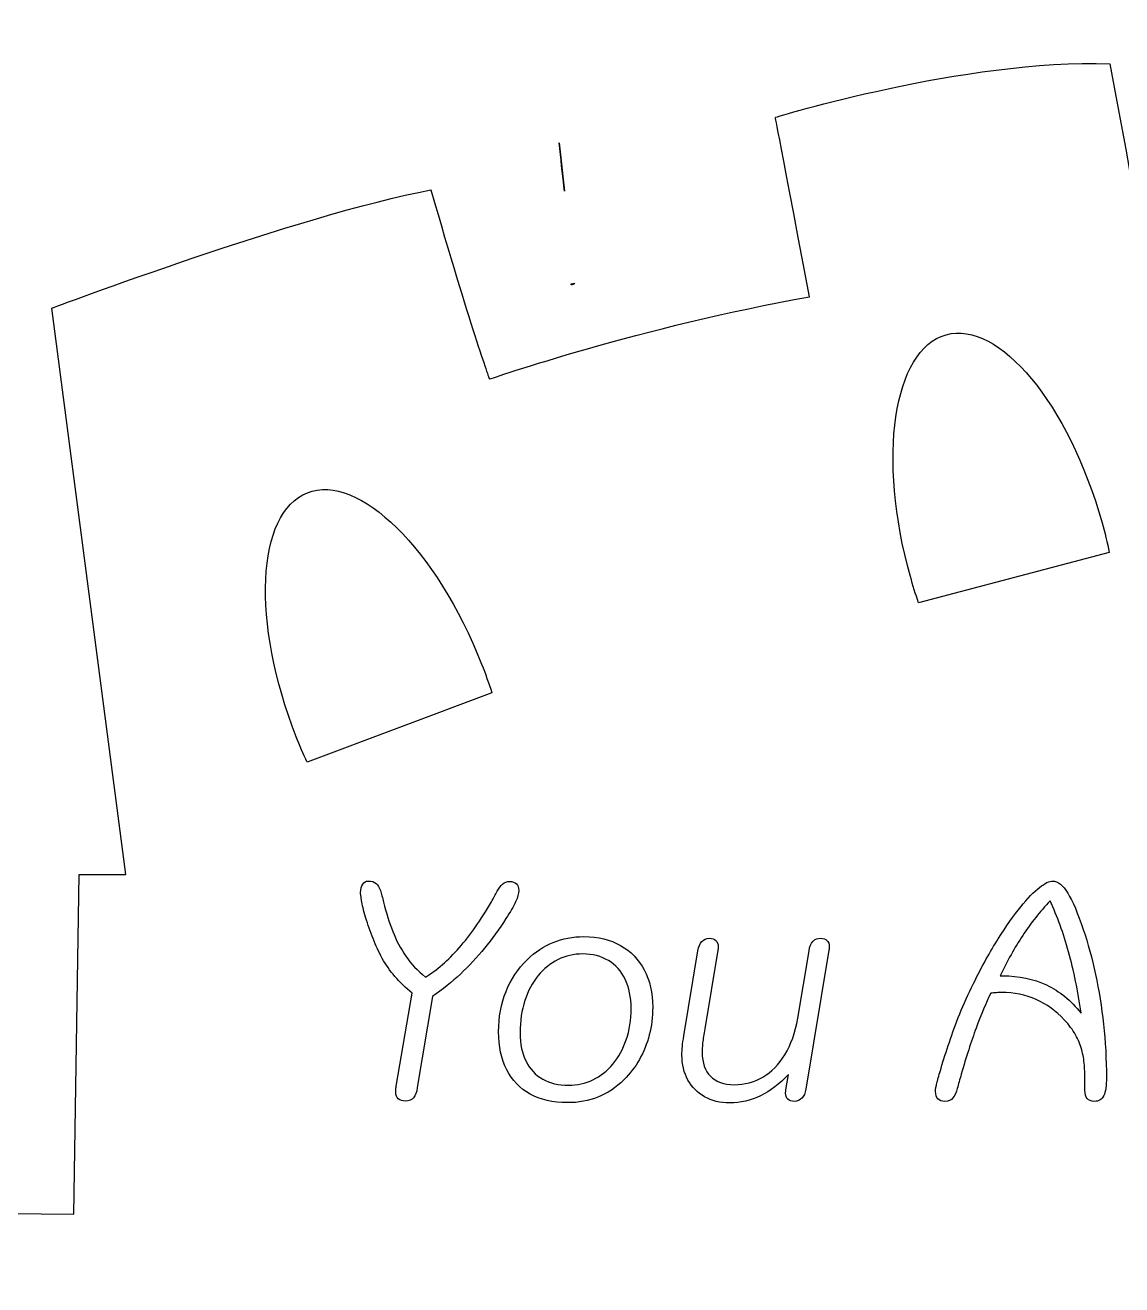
# Model space of a CAD drawing. Header units: millimetres. Extents: x -101 to 196, y -76 to 155.
# Drawn here: x 79.19 to 100.56, y 129.98 to 154.53 of the extents above; entities that cross this region are included whole.
import ezdxf

# ---------------------------------------------------------------- set-up
doc = ezdxf.new("R2010")
doc.units = ezdxf.units.MM
doc.header["$MEASUREMENT"] = 0
doc.layers.add('Capa 1', color=7, linetype='Continuous')

msp = doc.modelspace()

# ---------------------------------------------------------------- linework, layer by layer
at = {"layer": 'Capa 1', "color": 7}
msp.add_open_spline([(81.1485, 137.9786), (81.1485, 137.9786), (80.2355, 137.9786), (80.2355, 137.9786), (80.2355, 137.9786), (80.2355, 137.9786), (80.1349, 131.3575), (80.1349, 131.3575), (80.1349, 131.3575), (80.1349, 131.3575), (69.8957, 131.4652), (69.8957, 131.4652), (69.8957, 131.4652), (69.8957, 131.4652), (70.0032, 137.6636), (70.0032, 137.6636), (70.0032, 137.6636), (70.0032, 137.6636), (60.0788, 138.0784), (60.0788, 138.0784), (60.0788, 138.0784), (60.0788, 138.0784), (60.0788, 131.3575), (60.0788, 131.3575), (60.0788, 131.3575), (60.0788, 131.3575), (50.6702, 131.3575), (50.6702, 131.3575), (50.6702, 131.3575), (50.6702, 131.3575), (50.4628, 137.8708), (50.4628, 137.8708), (50.4628, 137.8708), (50.4628, 137.8708), (40.8469, 137.8708), (40.8469, 137.8708), (40.8469, 137.8708), (40.8469, 137.8708), (41.1552, 131.4652), (41.1552, 131.4652), (41.1552, 131.4652), (41.1552, 131.4652), (32.0617, 131.4652), (32.0617, 131.4652), (32.0617, 131.4652), (32.0617, 131.4652), (31.0231, 137.7698), (31.0231, 137.7698), (31.0231, 137.7698), (31.0231, 137.7698), (22.2983, 137.8708), (22.2983, 137.8708), (22.2983, 137.8708), (22.2983, 137.8708), (25.5685, 102.342), (25.5685, 102.342), (25.5685, 102.342), (25.5685, 102.342), (111.2145, 101.96), (111.2145, 101.96), (111.2145, 101.96), (111.2145, 101.96), (111.2133, 102.0352), (111.2133, 102.0352), (111.2133, 102.0352), (111.2133, 102.0352), (192.3729, 101.679), (192.3729, 101.679), (192.3729, 101.679), (192.3729, 101.679), (195.583, 137.67), (195.583, 137.67), (195.583, 137.67), (195.583, 137.67), (184.4111, 137.7698), (184.4111, 137.7698), (184.4111, 137.7698), (184.4111, 137.7698), (183.8962, 131.4317), (183.8962, 131.4317), (183.8962, 131.4317), (183.8962, 131.4317), (177.4892, 131.5317), (177.4892, 131.5317), (177.4892, 131.5317), (177.4892, 131.5317), (177.2821, 137.67), (177.2821, 137.67), (177.2821, 137.67), (177.2821, 137.67), (168.3897, 137.7698), (168.3897, 137.7698), (168.3897, 137.7698), (168.3897, 137.7698), (168.1817, 131.4317), (168.1817, 131.4317), (168.1817, 131.4317), (168.1817, 131.4317), (159.2898, 131.5317), (159.2898, 131.5317), (159.2898, 131.5317), (159.2898, 131.5317), (159.2898, 137.8708), (159.2898, 137.8708), (159.2898, 137.8708), (159.2898, 137.8708), (149.7804, 137.8708), (149.7804, 137.8708), (149.7804, 137.8708), (149.7804, 137.8708), (149.7804, 131.5317), (149.7804, 131.5317), (149.7804, 131.5317), (149.7804, 131.5317), (139.6492, 131.3305), (139.6492, 131.3305), (139.6492, 131.3305), (139.6492, 131.3305), (139.341, 137.7698), (139.341, 137.7698), (139.341, 137.7698), (139.341, 137.7698), (138.0712, 137.7573), (138.0712, 137.7573), (138.0712, 137.7573), (138.5328, 142.1253), (138.9549, 146.0923), (139.2751, 149.0454), (139.2751, 149.0454), (137.8607, 149.9912), (133.5118, 151.2237), (133.5118, 151.2237), (133.5118, 151.2237), (133.5119, 151.2239), (133.5118, 151.2237), (132.38, 147.7261), (132.38, 147.7261), (130.6776, 148.2888), (127.7425, 149.0454), (127.7425, 149.0454), (127.7425, 149.0454), (127.7426, 149.0454), (127.7425, 149.0454), (128.5942, 152.4499), (128.5942, 152.4499), (125.3837, 153.5821), (121.5977, 153.6756), (121.5977, 153.6756), (121.5977, 153.6756), (121.5977, 153.6758), (121.5977, 153.6756), (120.747, 150.0851), (120.747, 150.0851), (119.1454, 150.467), (114.7966, 150.7478), (114.7966, 150.7478), (114.7966, 150.7478), (114.7967, 150.748), (114.7966, 150.7478), (115.0781, 154.1523), (115.0781, 154.1523), (111.4858, 154.5274), (107.3249, 154.3402), (107.3249, 154.3402), (107.3249, 154.3402), (107.3249, 154.3403), (107.3249, 154.3402), (107.5122, 150.9358), (107.5122, 150.9358), (104.115, 151.0359), (100.9924, 150.1786), (100.9924, 150.1786), (100.9924, 150.1786), (100.9925, 150.1787), (100.9924, 150.1786), (100.3285, 153.777), (100.3285, 153.777), (97.4943, 153.871), (93.8089, 152.7317), (93.8089, 152.7317), (93.8089, 152.7317), (93.8089, 152.7318), (93.8089, 152.7317), (94.4725, 149.2333), (94.4725, 149.2333), (91.2554, 148.671), (88.2336, 147.6322), (88.2336, 147.6322), (88.2336, 147.6322), (88.2336, 147.6323), (87.852, 148.6708), (87.0944, 151.3172), (87.0944, 151.3172), (84.541, 150.8421), (79.7029, 149.0119), (79.7029, 149.0119), (79.7029, 149.0119), (79.7029, 149.0119), (81.1485, 137.9786), (81.1485, 137.9786)], degree=3, knots=[0, 0, 0, 0, 0.0196078, 0.0196078, 0.0196078, 0.0196078, 0.0392157, 0.0392157, 0.0392157, 0.0392157, 0.0588235, 0.0588235, 0.0588235, 0.0588235, 0.0784314, 0.0784314, 0.0784314, 0.0784314, 0.0980392, 0.0980392, 0.0980392, 0.0980392, 0.1176471, 0.1176471, 0.1176471, 0.1176471, 0.1372549, 0.1372549, 0.1372549, 0.1372549, 0.1568627, 0.1568627, 0.1568627, 0.1568627, 0.1764706, 0.1764706, 0.1764706, 0.1764706, 0.1960784, 0.1960784, 0.1960784, 0.1960784, 0.2156863, 0.2156863, 0.2156863, 0.2156863, 0.2352941, 0.2352941, 0.2352941, 0.2352941, 0.254902, 0.254902, 0.254902, 0.254902, 0.2745098, 0.2745098, 0.2745098, 0.2745098, 0.2941176, 0.2941176, 0.2941176, 0.2941176, 0.3137255, 0.3137255, 0.3137255, 0.3137255, 0.3333333, 0.3333333, 0.3333333, 0.3333333, 0.3529412, 0.3529412, 0.3529412, 0.3529412, 0.372549, 0.372549, 0.372549, 0.372549, 0.3921569, 0.3921569, 0.3921569, 0.3921569, 0.4117647, 0.4117647, 0.4117647, 0.4117647, 0.4313725, 0.4313725, 0.4313725, 0.4313725, 0.4509804, 0.4509804, 0.4509804, 0.4509804, 0.4705882, 0.4705882, 0.4705882, 0.4705882, 0.4901961, 0.4901961, 0.4901961, 0.4901961, 0.5098039, 0.5098039, 0.5098039, 0.5098039, 0.5294118, 0.5294118, 0.5294118, 0.5294118, 0.5490196, 0.5490196, 0.5490196, 0.5490196, 0.5686275, 0.5686275, 0.5686275, 0.5686275, 0.5882353, 0.5882353, 0.5882353, 0.5882353, 0.6078431, 0.6078431, 0.6078431, 0.6078431, 0.627451, 0.627451, 0.627451, 0.627451, 0.6470588, 0.6470588, 0.6470588, 0.6470588, 0.6666667, 0.6666667, 0.6666667, 0.6666667, 0.6862745, 0.6862745, 0.6862745, 0.6862745, 0.7058824, 0.7058824, 0.7058824, 0.7058824, 0.7254902, 0.7254902, 0.7254902, 0.7254902, 0.745098, 0.745098, 0.745098, 0.745098, 0.7647059, 0.7647059, 0.7647059, 0.7647059, 0.7843137, 0.7843137, 0.7843137, 0.7843137, 0.8039216, 0.8039216, 0.8039216, 0.8039216, 0.8235294, 0.8235294, 0.8235294, 0.8235294, 0.8431373, 0.8431373, 0.8431373, 0.8431373, 0.8627451, 0.8627451, 0.8627451, 0.8627451, 0.8823529, 0.8823529, 0.8823529, 0.8823529, 0.9019608, 0.9019608, 0.9019608, 0.9019608, 0.9215686, 0.9215686, 0.9215686, 0.9215686, 0.9411765, 0.9411765, 0.9411765, 0.9411765, 0.9607843, 0.9607843, 0.9607843, 0.9607843, 1, 1, 1, 1], dxfattribs=at)
at = {"layer": 'Capa 1', "lineweight": 9}
msp.add_open_spline([(81.1485, 137.9786), (81.1485, 137.9786), (80.2355, 137.9786), (80.2355, 137.9786), (80.2355, 137.9786), (80.2355, 137.9786), (80.1349, 131.3575), (80.1349, 131.3575), (80.1349, 131.3575), (80.1349, 131.3575), (69.8957, 131.4652), (69.8957, 131.4652), (69.8957, 131.4652), (69.8957, 131.4652), (70.0032, 137.6636), (70.0032, 137.6636), (70.0032, 137.6636), (70.0032, 137.6636), (60.0788, 138.0784), (60.0788, 138.0784), (60.0788, 138.0784), (60.0788, 138.0784), (60.0788, 131.3575), (60.0788, 131.3575), (60.0788, 131.3575), (60.0788, 131.3575), (50.6702, 131.3575), (50.6702, 131.3575), (50.6702, 131.3575), (50.6702, 131.3575), (50.4628, 137.8708), (50.4628, 137.8708), (50.4628, 137.8708), (50.4628, 137.8708), (40.8469, 137.8708), (40.8469, 137.8708), (40.8469, 137.8708), (40.8469, 137.8708), (41.1552, 131.4652), (41.1552, 131.4652), (41.1552, 131.4652), (41.1552, 131.4652), (32.0617, 131.4652), (32.0617, 131.4652), (32.0617, 131.4652), (32.0617, 131.4652), (31.0231, 137.7698), (31.0231, 137.7698), (31.0231, 137.7698), (31.0231, 137.7698), (22.2983, 137.8708), (22.2983, 137.8708), (22.2983, 137.8708), (22.2983, 137.8708), (25.5685, 102.342), (25.5685, 102.342), (25.5685, 102.342), (25.5685, 102.342), (111.2145, 101.96), (111.2145, 101.96), (111.2145, 101.96), (111.2145, 101.96), (111.2133, 102.0352), (111.2133, 102.0352), (111.2133, 102.0352), (111.2133, 102.0352), (192.3729, 101.679), (192.3729, 101.679), (192.3729, 101.679), (192.3729, 101.679), (195.583, 137.67), (195.583, 137.67), (195.583, 137.67), (195.583, 137.67), (184.4111, 137.7698), (184.4111, 137.7698), (184.4111, 137.7698), (184.4111, 137.7698), (183.8962, 131.4317), (183.8962, 131.4317), (183.8962, 131.4317), (183.8962, 131.4317), (177.4892, 131.5317), (177.4892, 131.5317), (177.4892, 131.5317), (177.4892, 131.5317), (177.2821, 137.67), (177.2821, 137.67), (177.2821, 137.67), (177.2821, 137.67), (168.3897, 137.7698), (168.3897, 137.7698), (168.3897, 137.7698), (168.3897, 137.7698), (168.1817, 131.4317), (168.1817, 131.4317), (168.1817, 131.4317), (168.1817, 131.4317), (159.2898, 131.5317), (159.2898, 131.5317), (159.2898, 131.5317), (159.2898, 131.5317), (159.2898, 137.8708), (159.2898, 137.8708), (159.2898, 137.8708), (159.2898, 137.8708), (149.7804, 137.8708), (149.7804, 137.8708), (149.7804, 137.8708), (149.7804, 137.8708), (149.7804, 131.5317), (149.7804, 131.5317), (149.7804, 131.5317), (149.7804, 131.5317), (139.6492, 131.3305), (139.6492, 131.3305), (139.6492, 131.3305), (139.6492, 131.3305), (139.341, 137.7698), (139.341, 137.7698), (139.341, 137.7698), (139.341, 137.7698), (138.0712, 137.7573), (138.0712, 137.7573), (138.0712, 137.7573), (138.5328, 142.1253), (138.9549, 146.0923), (139.2751, 149.0454), (139.2751, 149.0454), (137.8607, 149.9912), (133.5118, 151.2237), (133.5118, 151.2237), (133.5118, 151.2237), (133.5118, 151.2237), (133.5118, 151.2237), (132.38, 147.7261), (132.38, 147.7261), (130.6776, 148.2888), (127.7425, 149.0454), (127.7425, 149.0454), (127.7425, 149.0454), (127.7425, 149.0454), (127.7425, 149.0454), (128.5942, 152.4499), (128.5942, 152.4499), (125.3837, 153.5821), (121.5977, 153.6756), (121.5977, 153.6756), (121.5977, 153.6756), (121.5977, 153.6756), (121.5977, 153.6756), (120.747, 150.0851), (120.747, 150.0851), (119.1454, 150.467), (114.7966, 150.7478), (114.7966, 150.7478), (114.7966, 150.7478), (114.7966, 150.7478), (114.7966, 150.7478), (115.0781, 154.1523), (115.0781, 154.1523), (111.4858, 154.5274), (107.3249, 154.3402), (107.3249, 154.3402), (107.3249, 154.3402), (107.3249, 154.3402), (107.3249, 154.3402), (107.5122, 150.9358), (107.5122, 150.9358), (104.115, 151.0359), (100.9924, 150.1786), (100.9924, 150.1786), (100.9924, 150.1786), (100.9924, 150.1786), (100.9924, 150.1786), (100.3285, 153.777), (100.3285, 153.777), (97.4943, 153.871), (93.8089, 152.7317), (93.8089, 152.7317), (93.8089, 152.7317), (93.8089, 152.7317), (93.8089, 152.7317), (94.4725, 149.2333), (94.4725, 149.2333), (91.2554, 148.671), (88.2336, 147.6322), (88.2336, 147.6322), (88.2336, 147.6322), (88.2336, 147.6322), (87.852, 148.6708), (87.0944, 151.3172), (87.0944, 151.3172), (84.541, 150.8421), (79.7029, 149.0119), (79.7029, 149.0119), (79.7029, 149.0119), (79.7029, 149.0119), (81.1485, 137.9786), (81.1485, 137.9786)], degree=3, knots=[0, 0, 0, 0, 0.0196078, 0.0196078, 0.0196078, 0.0196078, 0.0392157, 0.0392157, 0.0392157, 0.0392157, 0.0588235, 0.0588235, 0.0588235, 0.0588235, 0.0784314, 0.0784314, 0.0784314, 0.0784314, 0.0980392, 0.0980392, 0.0980392, 0.0980392, 0.1176471, 0.1176471, 0.1176471, 0.1176471, 0.1372549, 0.1372549, 0.1372549, 0.1372549, 0.1568627, 0.1568627, 0.1568627, 0.1568627, 0.1764706, 0.1764706, 0.1764706, 0.1764706, 0.1960784, 0.1960784, 0.1960784, 0.1960784, 0.2156863, 0.2156863, 0.2156863, 0.2156863, 0.2352941, 0.2352941, 0.2352941, 0.2352941, 0.254902, 0.254902, 0.254902, 0.254902, 0.2745098, 0.2745098, 0.2745098, 0.2745098, 0.2941176, 0.2941176, 0.2941176, 0.2941176, 0.3137255, 0.3137255, 0.3137255, 0.3137255, 0.3333333, 0.3333333, 0.3333333, 0.3333333, 0.3529412, 0.3529412, 0.3529412, 0.3529412, 0.372549, 0.372549, 0.372549, 0.372549, 0.3921569, 0.3921569, 0.3921569, 0.3921569, 0.4117647, 0.4117647, 0.4117647, 0.4117647, 0.4313725, 0.4313725, 0.4313725, 0.4313725, 0.4509804, 0.4509804, 0.4509804, 0.4509804, 0.4705882, 0.4705882, 0.4705882, 0.4705882, 0.4901961, 0.4901961, 0.4901961, 0.4901961, 0.5098039, 0.5098039, 0.5098039, 0.5098039, 0.5294118, 0.5294118, 0.5294118, 0.5294118, 0.5490196, 0.5490196, 0.5490196, 0.5490196, 0.5686275, 0.5686275, 0.5686275, 0.5686275, 0.5882353, 0.5882353, 0.5882353, 0.5882353, 0.6078431, 0.6078431, 0.6078431, 0.6078431, 0.627451, 0.627451, 0.627451, 0.627451, 0.6470588, 0.6470588, 0.6470588, 0.6470588, 0.6666667, 0.6666667, 0.6666667, 0.6666667, 0.6862745, 0.6862745, 0.6862745, 0.6862745, 0.7058824, 0.7058824, 0.7058824, 0.7058824, 0.7254902, 0.7254902, 0.7254902, 0.7254902, 0.745098, 0.745098, 0.745098, 0.745098, 0.7647059, 0.7647059, 0.7647059, 0.7647059, 0.7843137, 0.7843137, 0.7843137, 0.7843137, 0.8039216, 0.8039216, 0.8039216, 0.8039216, 0.8235294, 0.8235294, 0.8235294, 0.8235294, 0.8431373, 0.8431373, 0.8431373, 0.8431373, 0.8627451, 0.8627451, 0.8627451, 0.8627451, 0.8823529, 0.8823529, 0.8823529, 0.8823529, 0.9019608, 0.9019608, 0.9019608, 0.9019608, 0.9215686, 0.9215686, 0.9215686, 0.9215686, 0.9411765, 0.9411765, 0.9411765, 0.9411765, 0.9607843, 0.9607843, 0.9607843, 0.9607843, 1, 1, 1, 1], dxfattribs=at)
at = {"layer": 'Capa 1', "color": 34}
for points in [[(89.5949, 152.2321), (89.5949, 152.2321), (89.5949, 152.2321), (89.5949, 152.2321), (89.5949, 152.2321), (89.5949, 152.2321), (89.6043, 152.1218), (89.6043, 152.1218), (89.6043, 152.1218), (89.6388, 151.8102), (89.6687, 151.537), (89.6957, 151.2955), (89.6957, 151.2955), (89.6957, 151.2955), (89.5949, 152.2321), (89.5949, 152.2321)], [(89.8884, 149.503), (89.8884, 149.503), (89.8263, 149.4879), (89.8263, 149.4879), (89.8263, 149.4879), (89.8263, 149.4879), (89.8282, 149.4663), (89.8282, 149.4663), (89.8282, 149.4663), (89.8485, 149.4725), (89.869, 149.4784), (89.8898, 149.4849), (89.8898, 149.4849), (89.8898, 149.4849), (89.8884, 149.503), (89.8884, 149.503)]]:
    msp.add_open_spline(points, degree=3, knots=[0, 0, 0, 0, 0.2, 0.2, 0.2, 0.2, 0.4, 0.4, 0.4, 0.4, 0.6, 0.6, 0.6, 0.6, 1, 1, 1, 1], dxfattribs=at)
at = {"layer": 'Capa 1'}
for points in [[(100.3168, 144.2553), (100.2757, 144.4456), (100.2295, 144.637), (100.1756, 144.8314), (100.1756, 144.8314), (99.5269, 147.144), (98.1656, 148.7837), (97.1345, 148.4954), (97.1345, 148.4954), (96.1037, 148.2062), (95.7908, 146.0979), (96.4395, 143.7849), (96.4395, 143.7849), (96.4877, 143.6108), (96.5412, 143.4396), (96.5985, 143.2727), (96.5985, 143.2727), (96.5985, 143.2727), (100.3168, 144.2553), (100.3168, 144.2553)], [(88.2817, 141.5205), (88.221, 141.7062), (88.1544, 141.8921), (88.0821, 142.0785), (88.0821, 142.0785), (87.2032, 144.3141), (85.6829, 145.8087), (84.6858, 145.4171), (84.6858, 145.4171), (83.689, 145.0261), (83.5921, 142.8964), (84.4699, 140.661), (84.4699, 140.661), (84.5371, 140.4924), (84.6075, 140.3271), (84.6805, 140.1666), (84.6805, 140.1666), (84.6805, 140.1666), (88.2817, 141.5205), (88.2817, 141.5205)]]:
    msp.add_open_spline(points, degree=3, knots=[0, 0, 0, 0, 0.1666667, 0.1666667, 0.1666667, 0.1666667, 0.3333333, 0.3333333, 0.3333333, 0.3333333, 0.5, 0.5, 0.5, 0.5, 0.6666667, 0.6666667, 0.6666667, 0.6666667, 1, 1, 1, 1], dxfattribs=at)
at = {"layer": 'Capa 1', "color": 250}
for points, knots in [([(86.8288, 133.8268), (86.8288, 133.8268), (87.123, 135.6044), (87.123, 135.6044), (87.123, 135.6044), (87.3201, 135.7378), (87.5026, 135.8828), (87.6695, 136.0393), (87.6695, 136.0393), (87.8365, 136.1948), (87.9929, 136.3626), (88.1389, 136.5431), (88.1389, 136.5431), (88.284, 136.7226), (88.4237, 136.9144), (88.5562, 137.1189), (88.5562, 137.1189), (88.6406, 137.2473), (88.7032, 137.3567), (88.745, 137.4485), (88.745, 137.4485), (88.7856, 137.5404), (88.8065, 137.6133), (88.8065, 137.6696), (88.8065, 137.6696), (88.8055, 137.724), (88.7898, 137.7666), (88.7596, 137.7969), (88.7596, 137.7969), (88.7293, 137.8283), (88.6886, 137.8438), (88.6375, 137.8449), (88.6375, 137.8449), (88.5781, 137.8438), (88.5301, 137.8271), (88.4915, 137.7927), (88.4915, 137.7927), (88.4539, 137.7585), (88.4195, 137.7113), (88.3872, 137.6508), (88.3872, 137.6508), (88.3549, 137.5914), (88.3173, 137.5225), (88.2745, 137.4443), (88.2745, 137.4443), (88.0711, 137.0939), (87.8604, 136.7955), (87.6445, 136.5504), (87.6445, 136.5504), (87.4276, 136.3053), (87.2085, 136.1144), (86.9852, 135.9798), (86.9852, 135.9798), (86.832, 136.1051), (86.7047, 136.2406), (86.6035, 136.3887), (86.6035, 136.3887), (86.5014, 136.5359), (86.4168, 136.6975), (86.349, 136.8706), (86.349, 136.8706), (86.2812, 137.0449), (86.2227, 137.2336), (86.1716, 137.4381), (86.1716, 137.4381), (86.1498, 137.5279), (86.1289, 137.6039), (86.109, 137.6644), (86.109, 137.6644), (86.0892, 137.7261), (86.0611, 137.7729), (86.0256, 137.8042), (86.0256, 137.8042), (85.9901, 137.8357), (85.939, 137.8511), (85.8712, 137.8511), (85.8712, 137.8511), (85.8296, 137.8502), (85.794, 137.8303), (85.7659, 137.7906), (85.7659, 137.7906), (85.7367, 137.75), (85.7221, 137.6957), (85.721, 137.6258), (85.721, 137.6258), (85.72, 137.6061), (85.7262, 137.5549), (85.7408, 137.4714), (85.7408, 137.4714), (85.7545, 137.3892), (85.7815, 137.2795), (85.8212, 137.1439), (85.8212, 137.1439), (85.8661, 137.0001), (85.914, 136.8612), (85.9661, 136.7287), (85.9661, 136.7287), (86.0173, 136.5952), (86.0778, 136.4669), (86.1456, 136.3449), (86.1456, 136.3449), (86.2144, 136.222), (86.2958, 136.1039), (86.3907, 135.9913), (86.3907, 135.9913), (86.4856, 135.8787), (86.5983, 135.7701), (86.7286, 135.6669), (86.7286, 135.6669), (86.7286, 135.6669), (86.4158, 133.852), (86.4158, 133.852), (86.4158, 133.852), (86.4127, 133.8239), (86.4105, 133.7997), (86.4105, 133.7809), (86.4105, 133.7809), (86.4095, 133.7612), (86.4095, 133.7455), (86.4095, 133.733), (86.4095, 133.733), (86.4095, 133.6798), (86.4261, 133.638), (86.4585, 133.6088), (86.4585, 133.6088), (86.4909, 133.5796), (86.5378, 133.564), (86.5972, 133.564), (86.5972, 133.564), (86.6682, 133.5641), (86.7203, 133.5848), (86.7558, 133.6276), (86.7558, 133.6276), (86.7902, 133.6705), (86.8142, 133.7361), (86.8288, 133.8268)], [0, 0, 0, 0, 0.0285714, 0.0285714, 0.0285714, 0.0285714, 0.0571429, 0.0571429, 0.0571429, 0.0571429, 0.0857143, 0.0857143, 0.0857143, 0.0857143, 0.1142857, 0.1142857, 0.1142857, 0.1142857, 0.1428571, 0.1428571, 0.1428571, 0.1428571, 0.1714286, 0.1714286, 0.1714286, 0.1714286, 0.2, 0.2, 0.2, 0.2, 0.2285714, 0.2285714, 0.2285714, 0.2285714, 0.2571429, 0.2571429, 0.2571429, 0.2571429, 0.2857143, 0.2857143, 0.2857143, 0.2857143, 0.3142857, 0.3142857, 0.3142857, 0.3142857, 0.3428571, 0.3428571, 0.3428571, 0.3428571, 0.3714286, 0.3714286, 0.3714286, 0.3714286, 0.4, 0.4, 0.4, 0.4, 0.4285714, 0.4285714, 0.4285714, 0.4285714, 0.4571429, 0.4571429, 0.4571429, 0.4571429, 0.4857143, 0.4857143, 0.4857143, 0.4857143, 0.5142857, 0.5142857, 0.5142857, 0.5142857, 0.5428571, 0.5428571, 0.5428571, 0.5428571, 0.5714286, 0.5714286, 0.5714286, 0.5714286, 0.6, 0.6, 0.6, 0.6, 0.6285714, 0.6285714, 0.6285714, 0.6285714, 0.6571429, 0.6571429, 0.6571429, 0.6571429, 0.6857143, 0.6857143, 0.6857143, 0.6857143, 0.7142857, 0.7142857, 0.7142857, 0.7142857, 0.7428571, 0.7428571, 0.7428571, 0.7428571, 0.7714286, 0.7714286, 0.7714286, 0.7714286, 0.8, 0.8, 0.8, 0.8, 0.8285714, 0.8285714, 0.8285714, 0.8285714, 0.8571429, 0.8571429, 0.8571429, 0.8571429, 0.8857143, 0.8857143, 0.8857143, 0.8857143, 0.9142857, 0.9142857, 0.9142857, 0.9142857, 0.9428571, 0.9428571, 0.9428571, 0.9428571, 1, 1, 1, 1]), ([(98.0067, 135.667), (98.0443, 135.6701), (98.0807, 135.6731), (98.1151, 135.6752), (98.1151, 135.6752), (98.1507, 135.6785), (98.185, 135.6794), (98.2194, 135.6794), (98.2194, 135.6794), (98.4614, 135.6785), (98.6846, 135.6335), (98.8912, 135.5427), (98.8912, 135.5427), (99.0967, 135.452), (99.2792, 135.3206), (99.4398, 135.1474), (99.4398, 135.1474), (99.5317, 135.0474), (99.6046, 134.9503), (99.6578, 134.8543), (99.6578, 134.8543), (99.7122, 134.7583), (99.7528, 134.6613), (99.7788, 134.5643), (99.7788, 134.5643), (99.8049, 134.4674), (99.8216, 134.3672), (99.83, 134.2649), (99.83, 134.2649), (99.8374, 134.1618), (99.8414, 134.0532), (99.8404, 133.9395), (99.8404, 133.9395), (99.8404, 133.9395), (99.8405, 133.7707), (99.8405, 133.7707), (99.8405, 133.7707), (99.8405, 133.7018), (99.856, 133.6485), (99.8873, 133.613), (99.8873, 133.613), (99.9186, 133.5766), (99.9656, 133.5577), (100.0281, 133.5577), (100.0281, 133.5577), (100.1116, 133.5568), (100.171, 133.5942), (100.2076, 133.6693), (100.2076, 133.6693), (100.2431, 133.7445), (100.2608, 133.8623), (100.2597, 134.0209), (100.2597, 134.0209), (100.2598, 134.3767), (100.2409, 134.7229), (100.2044, 135.0608), (100.2044, 135.0608), (100.168, 135.3989), (100.1158, 135.7232), (100.048, 136.033), (100.048, 136.033), (99.9812, 136.3428), (99.9009, 136.6338), (99.8091, 136.9061), (99.8091, 136.9061), (99.7037, 137.2221), (99.6036, 137.4589), (99.5076, 137.6154), (99.5076, 137.6154), (99.4117, 137.773), (99.3136, 137.8511), (99.2145, 137.8511), (99.2145, 137.8511), (99.1478, 137.8512), (99.0612, 137.8094), (98.9548, 137.7249), (98.9548, 137.7249), (98.8475, 137.6404), (98.7264, 137.5152), (98.5897, 137.3483), (98.5897, 137.3483), (98.4532, 137.1816), (98.307, 136.9728), (98.1506, 136.7235), (98.1506, 136.7235), (97.9942, 136.4742), (97.8335, 136.1853), (97.6687, 135.8546), (97.6687, 135.8546), (97.5676, 135.6503), (97.4778, 135.453), (97.4016, 135.2621), (97.4016, 135.2621), (97.3256, 135.0714), (97.2577, 134.8877), (97.1993, 134.7114), (97.1993, 134.7114), (97.1398, 134.5353), (97.0856, 134.3651), (97.0365, 134.2024), (97.0365, 134.2024), (97.0021, 134.093), (96.976, 134), (96.9573, 133.9249), (96.9573, 133.9249), (96.9395, 133.8499), (96.9301, 133.7924), (96.9301, 133.7517), (96.9301, 133.7517), (96.9302, 133.6893), (96.9458, 133.6412), (96.976, 133.6078), (96.976, 133.6078), (97.0074, 133.5744), (97.0522, 133.5577), (97.1116, 133.5577), (97.1116, 133.5577), (97.1805, 133.559), (97.2326, 133.5807), (97.2681, 133.6245), (97.2681, 133.6245), (97.3036, 133.6685), (97.3317, 133.7309), (97.3536, 133.8102), (97.3536, 133.8102), (97.3756, 133.8896), (97.4016, 133.9823), (97.4308, 134.0897), (97.4308, 134.0897), (97.5279, 134.4245), (97.6248, 134.7239), (97.7208, 134.9868), (97.7208, 134.9868), (97.8179, 135.2496), (97.9127, 135.476), (98.0067, 135.667)], [0, 0, 0, 0, 0.0285714, 0.0285714, 0.0285714, 0.0285714, 0.0571429, 0.0571429, 0.0571429, 0.0571429, 0.0857143, 0.0857143, 0.0857143, 0.0857143, 0.1142857, 0.1142857, 0.1142857, 0.1142857, 0.1428571, 0.1428571, 0.1428571, 0.1428571, 0.1714286, 0.1714286, 0.1714286, 0.1714286, 0.2, 0.2, 0.2, 0.2, 0.2285714, 0.2285714, 0.2285714, 0.2285714, 0.2571429, 0.2571429, 0.2571429, 0.2571429, 0.2857143, 0.2857143, 0.2857143, 0.2857143, 0.3142857, 0.3142857, 0.3142857, 0.3142857, 0.3428571, 0.3428571, 0.3428571, 0.3428571, 0.3714286, 0.3714286, 0.3714286, 0.3714286, 0.4, 0.4, 0.4, 0.4, 0.4285714, 0.4285714, 0.4285714, 0.4285714, 0.4571429, 0.4571429, 0.4571429, 0.4571429, 0.4857143, 0.4857143, 0.4857143, 0.4857143, 0.5142857, 0.5142857, 0.5142857, 0.5142857, 0.5428571, 0.5428571, 0.5428571, 0.5428571, 0.5714286, 0.5714286, 0.5714286, 0.5714286, 0.6, 0.6, 0.6, 0.6, 0.6285714, 0.6285714, 0.6285714, 0.6285714, 0.6571429, 0.6571429, 0.6571429, 0.6571429, 0.6857143, 0.6857143, 0.6857143, 0.6857143, 0.7142857, 0.7142857, 0.7142857, 0.7142857, 0.7428571, 0.7428571, 0.7428571, 0.7428571, 0.7714286, 0.7714286, 0.7714286, 0.7714286, 0.8, 0.8, 0.8, 0.8, 0.8285714, 0.8285714, 0.8285714, 0.8285714, 0.8571429, 0.8571429, 0.8571429, 0.8571429, 0.8857143, 0.8857143, 0.8857143, 0.8857143, 0.9142857, 0.9142857, 0.9142857, 0.9142857, 0.9428571, 0.9428571, 0.9428571, 0.9428571, 1, 1, 1, 1]), ([(98.1882, 136.0049), (98.3248, 136.2887), (98.4718, 136.5514), (98.6293, 136.7924), (98.6293, 136.7924), (98.7879, 137.0334), (98.9663, 137.2576), (99.1645, 137.4631), (99.1645, 137.4631), (99.3022, 137.166), (99.4221, 136.8341), (99.5233, 136.4701), (99.5233, 136.4701), (99.6246, 136.1051), (99.7058, 135.7076), (99.7653, 135.2788), (99.7653, 135.2788), (99.5714, 135.5229), (99.347, 135.7044), (99.0935, 135.8254), (99.0935, 135.8254), (98.839, 135.9456), (98.5542, 136.0048), (98.2382, 136.0048), (98.2382, 136.0048), (98.2382, 136.0048), (98.1882, 136.0049), (98.1882, 136.0049)], [0, 0, 0, 0, 0.125, 0.125, 0.125, 0.125, 0.25, 0.25, 0.25, 0.25, 0.375, 0.375, 0.375, 0.375, 0.5, 0.5, 0.5, 0.5, 0.625, 0.625, 0.625, 0.625, 0.75, 0.75, 0.75, 0.75, 1, 1, 1, 1]), ([(88.4122, 134.9159), (88.4132, 134.6269), (88.4664, 134.3797), (88.5718, 134.1732), (88.5718, 134.1732), (88.6773, 133.9677), (88.8294, 133.8091), (89.0287, 133.6996), (89.0287, 133.6996), (89.2279, 133.5891), (89.4689, 133.5337), (89.7515, 133.5327), (89.7515, 133.5327), (89.9697, 133.5318), (90.1688, 133.5682), (90.3492, 133.6401), (90.3492, 133.6401), (90.5298, 133.7121), (90.6976, 133.8248), (90.8531, 133.9771), (90.8531, 133.9771), (90.9721, 134.0939), (91.0742, 134.2264), (91.1576, 134.3745), (91.1576, 134.3745), (91.2412, 134.5216), (91.3058, 134.6811), (91.3496, 134.8522), (91.3496, 134.8522), (91.3935, 135.0234), (91.4163, 135.2037), (91.4163, 135.3915), (91.4163, 135.3915), (91.4154, 135.6711), (91.36, 135.913), (91.2515, 136.1185), (91.2515, 136.1185), (91.143, 136.3242), (90.9887, 136.4836), (90.7884, 136.5963), (90.7884, 136.5963), (90.5892, 136.7101), (90.3513, 136.7673), (90.077, 136.7684), (90.077, 136.7684), (89.8611, 136.7685), (89.6618, 136.7308), (89.4783, 136.6557), (89.4783, 136.6557), (89.2948, 136.5808), (89.1257, 136.468), (88.9692, 136.3178), (88.9692, 136.3178), (88.7899, 136.1436), (88.6521, 135.9381), (88.5572, 135.6992), (88.5572, 135.6992), (88.4613, 135.4604), (88.4132, 135.1996), (88.4122, 134.9159)], [0, 0, 0, 0, 0.0625, 0.0625, 0.0625, 0.0625, 0.125, 0.125, 0.125, 0.125, 0.1875, 0.1875, 0.1875, 0.1875, 0.25, 0.25, 0.25, 0.25, 0.3125, 0.3125, 0.3125, 0.3125, 0.375, 0.375, 0.375, 0.375, 0.4375, 0.4375, 0.4375, 0.4375, 0.5, 0.5, 0.5, 0.5, 0.5625, 0.5625, 0.5625, 0.5625, 0.625, 0.625, 0.625, 0.625, 0.6875, 0.6875, 0.6875, 0.6875, 0.75, 0.75, 0.75, 0.75, 0.8125, 0.8125, 0.8125, 0.8125, 0.875, 0.875, 0.875, 0.875, 1, 1, 1, 1]), ([(94.0637, 134.0834), (94.0637, 134.0834), (94.0136, 133.783), (94.0136, 133.783), (94.0136, 133.783), (94.0106, 133.7707), (94.0084, 133.759), (94.0084, 133.7497), (94.0084, 133.7497), (94.0075, 133.7393), (94.0074, 133.7298), (94.0074, 133.7204), (94.0074, 133.7204), (94.0075, 133.6673), (94.023, 133.6266), (94.0522, 133.5994), (94.0522, 133.5994), (94.0814, 133.5715), (94.1231, 133.5577), (94.1763, 133.5577), (94.1763, 133.5577), (94.2359, 133.5578), (94.2859, 133.5775), (94.3245, 133.6182), (94.3245, 133.6182), (94.3632, 133.658), (94.3891, 133.7173), (94.4016, 133.7956), (94.4016, 133.7956), (94.4016, 133.7956), (94.8523, 136.5056), (94.8523, 136.5056), (94.8523, 136.5056), (94.8554, 136.5181), (94.8575, 136.5295), (94.8575, 136.5389), (94.8575, 136.5389), (94.8586, 136.5494), (94.8585, 136.5587), (94.8585, 136.5681), (94.8585, 136.5681), (94.8586, 136.6244), (94.8429, 136.6672), (94.8137, 136.6954), (94.8137, 136.6954), (94.7846, 136.7236), (94.7427, 136.7371), (94.6895, 136.7371), (94.6895, 136.7371), (94.6302, 136.7371), (94.58, 136.7173), (94.5414, 136.6766), (94.5414, 136.6766), (94.5029, 136.6359), (94.4767, 136.5744), (94.4642, 136.493), (94.4642, 136.493), (94.4642, 136.493), (94.2453, 135.1788), (94.2453, 135.1788), (94.2453, 135.1788), (94.1963, 134.8972), (94.1117, 134.6592), (93.9938, 134.4673), (93.9938, 134.4673), (93.8749, 134.2755), (93.7309, 134.1293), (93.562, 134.0313), (93.562, 134.0313), (93.393, 133.9332), (93.2073, 133.8832), (93.006, 133.8832), (93.006, 133.8832), (92.8048, 133.8844), (92.6503, 133.9385), (92.5428, 134.0459), (92.5428, 134.0459), (92.4355, 134.1535), (92.3812, 134.3077), (92.3801, 134.509), (92.3801, 134.509), (92.3802, 134.5561), (92.3832, 134.6186), (92.3905, 134.6957), (92.3905, 134.6957), (92.3989, 134.7742), (92.4114, 134.8658), (92.4302, 134.9722), (92.4302, 134.9722), (92.4302, 134.9722), (92.6869, 136.5056), (92.6869, 136.5056), (92.6869, 136.5056), (92.69, 136.5181), (92.692, 136.5295), (92.692, 136.5389), (92.692, 136.5389), (92.693, 136.5494), (92.693, 136.5587), (92.693, 136.5681), (92.693, 136.5681), (92.693, 136.6244), (92.6774, 136.6672), (92.6482, 136.6954), (92.6482, 136.6954), (92.619, 136.7236), (92.5773, 136.7371), (92.5241, 136.7371), (92.5241, 136.7371), (92.4646, 136.7371), (92.4145, 136.7152), (92.3759, 136.6735), (92.3759, 136.6735), (92.3374, 136.6318), (92.3113, 136.5712), (92.2988, 136.493), (92.2988, 136.493), (92.2988, 136.493), (92.0234, 134.8345), (92.0234, 134.8345), (92.0234, 134.8345), (92.011, 134.7563), (92.0015, 134.6874), (91.9952, 134.6269), (91.9952, 134.6269), (91.9891, 134.5654), (91.9858, 134.5122), (91.9858, 134.4652), (91.9858, 134.4652), (91.987, 134.2787), (92.0265, 134.1147), (92.1037, 133.9739), (92.1037, 133.9739), (92.181, 133.8342), (92.2894, 133.7246), (92.4291, 133.6464), (92.4291, 133.6464), (92.5679, 133.5671), (92.7316, 133.5275), (92.9184, 133.5264), (92.9184, 133.5264), (93.128, 133.5264), (93.3273, 133.5734), (93.5171, 133.6662), (93.5171, 133.6662), (93.707, 133.7602), (93.8884, 133.8988), (94.0637, 134.0834)], [0, 0, 0, 0, 0.0263158, 0.0263158, 0.0263158, 0.0263158, 0.0526316, 0.0526316, 0.0526316, 0.0526316, 0.0789474, 0.0789474, 0.0789474, 0.0789474, 0.1052632, 0.1052632, 0.1052632, 0.1052632, 0.1315789, 0.1315789, 0.1315789, 0.1315789, 0.1578947, 0.1578947, 0.1578947, 0.1578947, 0.1842105, 0.1842105, 0.1842105, 0.1842105, 0.2105263, 0.2105263, 0.2105263, 0.2105263, 0.2368421, 0.2368421, 0.2368421, 0.2368421, 0.2631579, 0.2631579, 0.2631579, 0.2631579, 0.2894737, 0.2894737, 0.2894737, 0.2894737, 0.3157895, 0.3157895, 0.3157895, 0.3157895, 0.3421053, 0.3421053, 0.3421053, 0.3421053, 0.3684211, 0.3684211, 0.3684211, 0.3684211, 0.3947368, 0.3947368, 0.3947368, 0.3947368, 0.4210526, 0.4210526, 0.4210526, 0.4210526, 0.4473684, 0.4473684, 0.4473684, 0.4473684, 0.4736842, 0.4736842, 0.4736842, 0.4736842, 0.5, 0.5, 0.5, 0.5, 0.5263158, 0.5263158, 0.5263158, 0.5263158, 0.5526316, 0.5526316, 0.5526316, 0.5526316, 0.5789474, 0.5789474, 0.5789474, 0.5789474, 0.6052632, 0.6052632, 0.6052632, 0.6052632, 0.6315789, 0.6315789, 0.6315789, 0.6315789, 0.6578947, 0.6578947, 0.6578947, 0.6578947, 0.6842105, 0.6842105, 0.6842105, 0.6842105, 0.7105263, 0.7105263, 0.7105263, 0.7105263, 0.7368421, 0.7368421, 0.7368421, 0.7368421, 0.7631579, 0.7631579, 0.7631579, 0.7631579, 0.7894737, 0.7894737, 0.7894737, 0.7894737, 0.8157895, 0.8157895, 0.8157895, 0.8157895, 0.8421053, 0.8421053, 0.8421053, 0.8421053, 0.8684211, 0.8684211, 0.8684211, 0.8684211, 0.8947368, 0.8947368, 0.8947368, 0.8947368, 0.9210526, 0.9210526, 0.9210526, 0.9210526, 0.9473684, 0.9473684, 0.9473684, 0.9473684, 1, 1, 1, 1]), ([(88.8315, 134.8909), (88.8326, 135.1234), (88.8639, 135.3341), (88.9254, 135.5219), (88.9254, 135.5219), (88.987, 135.7108), (89.0735, 135.8724), (89.1831, 136.008), (89.1831, 136.008), (89.2936, 136.1436), (89.423, 136.2479), (89.5711, 136.3199), (89.5711, 136.3199), (89.7183, 136.393), (89.8788, 136.4294), (90.052, 136.4304), (90.052, 136.4304), (90.2449, 136.4296), (90.4118, 136.3866), (90.5526, 136.3021), (90.5526, 136.3021), (90.6946, 136.2176), (90.803, 136.0956), (90.8802, 135.937), (90.8802, 135.937), (90.9575, 135.7787), (90.996, 135.5886), (90.997, 135.3665), (90.997, 135.3665), (90.9961, 135.1433), (90.9647, 134.9409), (90.901, 134.7583), (90.901, 134.7583), (90.8385, 134.5748), (90.7519, 134.4172), (90.6403, 134.2848), (90.6403, 134.2848), (90.5288, 134.1535), (90.3993, 134.0511), (90.2522, 133.9791), (90.2522, 133.9791), (90.1052, 133.9084), (89.9466, 133.8717), (89.7766, 133.8707), (89.7766, 133.8707), (89.5815, 133.8717), (89.4136, 133.9113), (89.2728, 133.9917), (89.2728, 133.9917), (89.132, 134.0721), (89.0235, 134.1878), (88.9473, 134.34), (88.9473, 134.34), (88.8712, 134.4914), (88.8326, 134.6749), (88.8315, 134.8909)], [0, 0, 0, 0, 0.0666667, 0.0666667, 0.0666667, 0.0666667, 0.1333333, 0.1333333, 0.1333333, 0.1333333, 0.2, 0.2, 0.2, 0.2, 0.2666667, 0.2666667, 0.2666667, 0.2666667, 0.3333333, 0.3333333, 0.3333333, 0.3333333, 0.4, 0.4, 0.4, 0.4, 0.4666667, 0.4666667, 0.4666667, 0.4666667, 0.5333333, 0.5333333, 0.5333333, 0.5333333, 0.6, 0.6, 0.6, 0.6, 0.6666667, 0.6666667, 0.6666667, 0.6666667, 0.7333333, 0.7333333, 0.7333333, 0.7333333, 0.8, 0.8, 0.8, 0.8, 0.8666667, 0.8666667, 0.8666667, 0.8666667, 1, 1, 1, 1])]:
    msp.add_open_spline(points, degree=3, knots=knots, dxfattribs=at)

doc.saveas('drawing.dxf')
